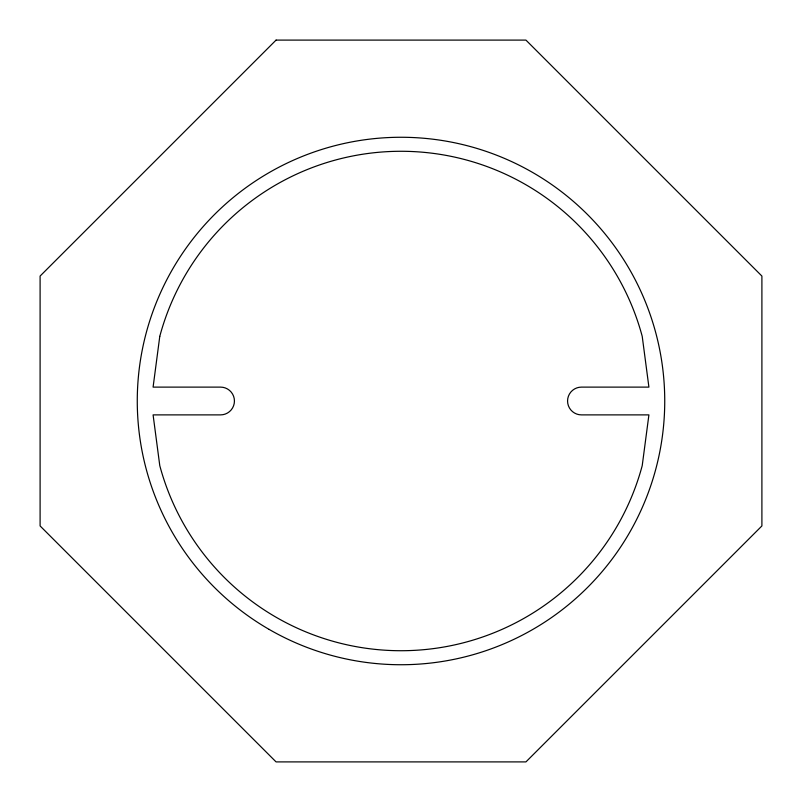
<?xml version="1.0" encoding="UTF-8"?>
<svg xmlns="http://www.w3.org/2000/svg" width="802" height="802" viewBox="0 0 802 802"><rect width="100%" height="100%" fill="white"/><g stroke="black" fill="none" stroke-linecap="round" stroke-linejoin="round"><path stroke-width="1.2" d="M159.778 336.369L153.092 387.115L220.55 387.115A13.885 13.885 0 0 1 234.435 401A13.885 13.885 0 0 1 220.55 414.885L153.092 414.885L159.778 465.631A249.733 249.733 0 0 0 642.222 465.631L648.908 414.885L581.45 414.885A13.885 13.885 0 0 1 567.565 401A13.885 13.885 0 0 1 581.45 387.115L648.908 387.115L642.222 336.369A249.733 249.733 0 0 0 159.778 336.369M276.068 40.1L40.1 276.068L40.1 525.932L276.068 761.9L525.932 761.9L761.9 525.932L761.9 276.068L525.932 40.1L276.068 40.1M269.131 629.4A263.738 263.738 0 0 0 664.738 401A263.738 263.738 0 0 0 269.131 172.6A263.738 263.738 0 0 0 269.131 629.4"/></g></svg>
